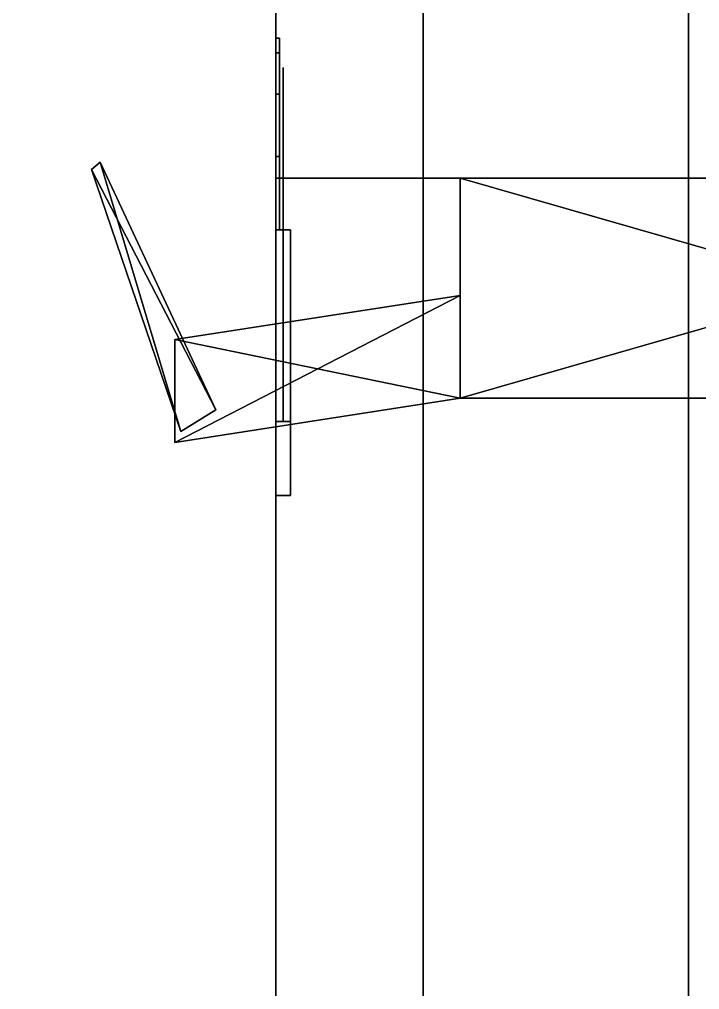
# Model space of a CAD drawing. Extents: x 0 to 5228, y -2725 to 0.
# Drawn here: x 1191.1 to 1237.2, y -256.1 to -190.3 of the extents above; entities that cross this region are included whole.
import ezdxf

# ---------------------------------------------------------------- set-up
doc = ezdxf.new("R2010")
doc.units = 0
for name, color, linetype in [('LAYER0', 7, 'CONTINUOUS'), ('LAYER1', 7, 'CONTINUOUS'), ('LAYER613', 251, 'CONTINUOUS'), ('LAYER614', 251, 'CONTINUOUS'), ('LAYER615', 251, 'CONTINUOUS'), ('LAYER616', 251, 'CONTINUOUS'), ('LAYER617', 251, 'CONTINUOUS'), ('LAYER618', 251, 'CONTINUOUS'), ('LAYER619', 251, 'CONTINUOUS'), ('LAYER621', 251, 'CONTINUOUS'), ('LAYER622', 251, 'CONTINUOUS'), ('LAYER623', 28, 'CONTINUOUS'), ('LAYER624', 253, 'CONTINUOUS'), ('LAYER625', 28, 'CONTINUOUS'), ('LAYER626', 253, 'CONTINUOUS'), ('LAYER627', 28, 'CONTINUOUS'), ('LAYER628', 253, 'CONTINUOUS'), ('LAYER629', 28, 'CONTINUOUS'), ('LAYER630', 253, 'CONTINUOUS'), ('LAYER631', 28, 'CONTINUOUS'), ('LAYER632', 253, 'CONTINUOUS'), ('LAYER636', 251, 'CONTINUOUS')]:
    doc.layers.add(name, color=color, linetype=linetype)

msp = doc.modelspace()

# ---------------------------------------------------------------- linework, layer by layer
at = {"layer": 'LAYER0', "invisible_edges": 1}
for points in [[(5227.5, 0), (0, -2725.14), (0, 0), (5227.5, 0)], [(5227.5, -2725.14, 5), (0, 0, 5), (0, -2725.14, 5), (5227.5, -2725.14, 5)], [(0, 0, 5), (5227.5, -2725.14, 5), (5227.5, 0, 5), (0, 0, 5)], [(0, -2725.14), (5227.5, 0), (5227.5, -2725.14), (0, -2725.14)]]:
    msp.add_3dface(points, dxfattribs=at)
at = {"layer": 'LAYER613', "invisible_edges": 1}
for points in [[(1413.9, -201.1201, 502.57), (1208.5, -735.1201, 502.57), (1413.9, -735.1201, 502.57), (1413.9, -201.1201, 502.57)], [(1208.5, -735.1201, 502.57), (1413.9, -201.1201, 502.57), (1208.5, -201.1201, 502.57), (1208.5, -735.1201, 502.57)], [(1208.5, -201.1201, 484.57), (1208.5, -735.1201, 502.57), (1208.5, -201.1201, 502.57), (1208.5, -201.1201, 484.57)], [(1208.5, -735.1201, 502.57), (1208.5, -201.1201, 484.57), (1208.5, -735.1201, 484.57), (1208.5, -735.1201, 502.57)], [(1413.9, -201.1201, 502.57), (1208.5, -201.1201, 484.57), (1208.5, -201.1201, 502.57), (1413.9, -201.1201, 502.57)], [(1208.5, -201.1201, 484.57), (1413.9, -201.1201, 502.57), (1413.9, -201.1201, 484.57), (1208.5, -201.1201, 484.57)], [(1208.5, -201.1201, 484.57), (1413.9, -735.1201, 484.57), (1208.5, -735.1201, 484.57), (1208.5, -201.1201, 484.57)], [(1413.9, -735.1201, 484.57), (1208.5, -201.1201, 484.57), (1413.9, -201.1201, 484.57), (1413.9, -735.1201, 484.57)]]:
    msp.add_3dface(points, dxfattribs=at)
at = {"layer": 'LAYER614', "invisible_edges": 1}
for points in [[(1413.9, -201.1201, 831.14), (1208.5, -735.1201, 831.14), (1413.9, -735.1201, 831.14), (1413.9, -201.1201, 831.14)], [(1208.5, -735.1201, 831.14), (1413.9, -201.1201, 831.14), (1208.5, -201.1201, 831.14), (1208.5, -735.1201, 831.14)], [(1208.5, -201.1201, 813.14), (1208.5, -735.1201, 831.14), (1208.5, -201.1201, 831.14), (1208.5, -201.1201, 813.14)], [(1208.5, -735.1201, 831.14), (1208.5, -201.1201, 813.14), (1208.5, -735.1201, 813.14), (1208.5, -735.1201, 831.14)], [(1413.9, -201.1201, 831.14), (1208.5, -201.1201, 813.14), (1208.5, -201.1201, 831.14), (1413.9, -201.1201, 831.14)], [(1208.5, -201.1201, 813.14), (1413.9, -201.1201, 831.14), (1413.9, -201.1201, 813.14), (1208.5, -201.1201, 813.14)], [(1208.5, -201.1201, 813.14), (1413.9, -735.1201, 813.14), (1208.5, -735.1201, 813.14), (1208.5, -201.1201, 813.14)], [(1413.9, -735.1201, 813.14), (1208.5, -201.1201, 813.14), (1413.9, -201.1201, 813.14), (1413.9, -735.1201, 813.14)]]:
    msp.add_3dface(points, dxfattribs=at)
at = {"layer": 'LAYER615', "invisible_edges": 1}
for points in [[(1413.9, -201.1201, 1159.71), (1208.5, -735.1201, 1159.71), (1413.9, -735.1201, 1159.71), (1413.9, -201.1201, 1159.71)], [(1208.5, -735.1201, 1159.71), (1413.9, -201.1201, 1159.71), (1208.5, -201.1201, 1159.71), (1208.5, -735.1201, 1159.71)], [(1208.5, -201.1201, 1141.71), (1208.5, -735.1201, 1159.71), (1208.5, -201.1201, 1159.71), (1208.5, -201.1201, 1141.71)], [(1208.5, -735.1201, 1159.71), (1208.5, -201.1201, 1141.71), (1208.5, -735.1201, 1141.71), (1208.5, -735.1201, 1159.71)], [(1413.9, -201.1201, 1159.71), (1208.5, -201.1201, 1141.71), (1208.5, -201.1201, 1159.71), (1413.9, -201.1201, 1159.71)], [(1208.5, -201.1201, 1141.71), (1413.9, -201.1201, 1159.71), (1413.9, -201.1201, 1141.71), (1208.5, -201.1201, 1141.71)], [(1208.5, -201.1201, 1141.71), (1413.9, -735.1201, 1141.71), (1208.5, -735.1201, 1141.71), (1208.5, -201.1201, 1141.71)], [(1413.9, -735.1201, 1141.71), (1208.5, -201.1201, 1141.71), (1413.9, -201.1201, 1141.71), (1413.9, -735.1201, 1141.71)]]:
    msp.add_3dface(points, dxfattribs=at)
at = {"layer": 'LAYER616', "invisible_edges": 1}
for points in [[(1413.9, -201.1201, 1488.28), (1208.5, -735.1201, 1488.28), (1413.9, -735.1201, 1488.28), (1413.9, -201.1201, 1488.28)], [(1208.5, -735.1201, 1488.28), (1413.9, -201.1201, 1488.28), (1208.5, -201.1201, 1488.28), (1208.5, -735.1201, 1488.28)], [(1208.5, -201.1201, 1470.28), (1208.5, -735.1201, 1488.28), (1208.5, -201.1201, 1488.28), (1208.5, -201.1201, 1470.28)], [(1208.5, -735.1201, 1488.28), (1208.5, -201.1201, 1470.28), (1208.5, -735.1201, 1470.28), (1208.5, -735.1201, 1488.28)], [(1413.9, -201.1201, 1488.28), (1208.5, -201.1201, 1470.28), (1208.5, -201.1201, 1488.28), (1413.9, -201.1201, 1488.28)], [(1208.5, -201.1201, 1470.28), (1413.9, -201.1201, 1488.28), (1413.9, -201.1201, 1470.28), (1208.5, -201.1201, 1470.28)], [(1208.5, -201.1201, 1470.28), (1413.9, -735.1201, 1470.28), (1208.5, -735.1201, 1470.28), (1208.5, -201.1201, 1470.28)], [(1413.9, -735.1201, 1470.28), (1208.5, -201.1201, 1470.28), (1413.9, -201.1201, 1470.28), (1413.9, -735.1201, 1470.28)]]:
    msp.add_3dface(points, dxfattribs=at)
at = {"layer": 'LAYER617', "invisible_edges": 1}
for points in [[(1413.9, -201.1201, 1816.85), (1208.5, -735.1201, 1816.85), (1413.9, -735.1201, 1816.85), (1413.9, -201.1201, 1816.85)], [(1208.5, -735.1201, 1816.85), (1413.9, -201.1201, 1816.85), (1208.5, -201.1201, 1816.85), (1208.5, -735.1201, 1816.85)], [(1208.5, -201.1201, 1798.85), (1208.5, -735.1201, 1816.85), (1208.5, -201.1201, 1816.85), (1208.5, -201.1201, 1798.85)], [(1208.5, -735.1201, 1816.85), (1208.5, -201.1201, 1798.85), (1208.5, -735.1201, 1798.85), (1208.5, -735.1201, 1816.85)], [(1413.9, -201.1201, 1816.85), (1208.5, -201.1201, 1798.85), (1208.5, -201.1201, 1816.85), (1413.9, -201.1201, 1816.85)], [(1208.5, -201.1201, 1798.85), (1413.9, -201.1201, 1816.85), (1413.9, -201.1201, 1798.85), (1208.5, -201.1201, 1798.85)], [(1208.5, -201.1201, 1798.85), (1413.9, -735.1201, 1798.85), (1208.5, -735.1201, 1798.85), (1208.5, -201.1201, 1798.85)], [(1413.9, -735.1201, 1798.85), (1208.5, -201.1201, 1798.85), (1413.9, -201.1201, 1798.85), (1413.9, -735.1201, 1798.85)]]:
    msp.add_3dface(points, dxfattribs=at)
at = {"layer": 'LAYER618', "invisible_edges": 1}
for points in [[(1413.9, -201.1201, 2145.42), (1208.5, -735.1201, 2145.42), (1413.9, -735.1201, 2145.42), (1413.9, -201.1201, 2145.42)], [(1208.5, -735.1201, 2145.42), (1413.9, -201.1201, 2145.42), (1208.5, -201.1201, 2145.42), (1208.5, -735.1201, 2145.42)], [(1208.5, -201.1201, 2127.42), (1208.5, -735.1201, 2145.42), (1208.5, -201.1201, 2145.42), (1208.5, -201.1201, 2127.42)], [(1208.5, -735.1201, 2145.42), (1208.5, -201.1201, 2127.42), (1208.5, -735.1201, 2127.42), (1208.5, -735.1201, 2145.42)], [(1413.9, -201.1201, 2145.42), (1208.5, -201.1201, 2127.42), (1208.5, -201.1201, 2145.42), (1413.9, -201.1201, 2145.42)], [(1208.5, -201.1201, 2127.42), (1413.9, -201.1201, 2145.42), (1413.9, -201.1201, 2127.42), (1208.5, -201.1201, 2127.42)], [(1208.5, -201.1201, 2127.42), (1413.9, -735.1201, 2127.42), (1208.5, -735.1201, 2127.42), (1208.5, -201.1201, 2127.42)], [(1413.9, -735.1201, 2127.42), (1208.5, -201.1201, 2127.42), (1413.9, -201.1201, 2127.42), (1413.9, -735.1201, 2127.42)]]:
    msp.add_3dface(points, dxfattribs=at)
at = {"layer": 'LAYER619', "invisible_edges": 1}
for points in [[(1438.5, -183.1201, 155), (1208.5, -201.1201, 155), (1208.5, -183.1201, 155), (1438.5, -183.1201, 155)], [(1208.5, -201.1201, 155), (1438.5, -183.1201, 155), (1438.5, -201.1201, 155), (1208.5, -201.1201, 155)], [(1208.5, -183.1201, 2475), (1208.5, -201.1201, 155), (1208.5, -201.1201, 2475), (1208.5, -183.1201, 2475)], [(1208.5, -201.1201, 155), (1208.5, -183.1201, 2475), (1208.5, -183.1201, 155), (1208.5, -201.1201, 155)], [(1438.5, -201.1201, 2475), (1208.5, -183.1201, 2475), (1208.5, -201.1201, 2475), (1438.5, -201.1201, 2475)], [(1208.5, -183.1201, 2475), (1438.5, -201.1201, 2475), (1438.5, -183.1201, 2475), (1208.5, -183.1201, 2475)], [(1438.5, -201.1201, 2475), (1208.5, -201.1201, 155), (1438.5, -201.1201, 155), (1438.5, -201.1201, 2475)], [(1208.5, -201.1201, 155), (1438.5, -201.1201, 2475), (1208.5, -201.1201, 2475), (1208.5, -201.1201, 155)]]:
    msp.add_3dface(points, dxfattribs=at)
at = {"layer": 'LAYER621', "invisible_edges": 1}
for points in [[(1438.5, -735.1201, 156), (1208.5, -201.1201, 156), (1438.5, -201.1201, 156), (1438.5, -735.1201, 156)], [(1208.5, -201.1201, 156), (1438.5, -735.1201, 156), (1208.5, -735.1201, 156), (1208.5, -201.1201, 156)], [(1438.5, -201.1201, 174), (1208.5, -201.1201, 156), (1208.5, -201.1201, 174), (1438.5, -201.1201, 174)], [(1208.5, -201.1201, 156), (1438.5, -201.1201, 174), (1438.5, -201.1201, 156), (1208.5, -201.1201, 156)], [(1208.5, -735.1201, 174), (1208.5, -201.1201, 156), (1208.5, -735.1201, 156), (1208.5, -735.1201, 174)], [(1208.5, -201.1201, 156), (1208.5, -735.1201, 174), (1208.5, -201.1201, 174), (1208.5, -201.1201, 156)], [(1208.5, -735.1201, 174), (1438.5, -201.1201, 174), (1208.5, -201.1201, 174), (1208.5, -735.1201, 174)], [(1438.5, -201.1201, 174), (1208.5, -735.1201, 174), (1438.5, -735.1201, 174), (1438.5, -201.1201, 174)]]:
    msp.add_3dface(points, dxfattribs=at)
at = {"layer": 'LAYER622', "invisible_edges": 1}
for points in [[(1438.5, -201.1201, 2474), (1208.5, -735.1201, 2474), (1438.5, -735.1201, 2474), (1438.5, -201.1201, 2474)], [(1208.5, -735.1201, 2474), (1438.5, -201.1201, 2474), (1208.5, -201.1201, 2474), (1208.5, -735.1201, 2474)], [(1438.5, -201.1201, 2474), (1208.5, -201.1201, 2456), (1208.5, -201.1201, 2474), (1438.5, -201.1201, 2474)], [(1208.5, -201.1201, 2456), (1438.5, -201.1201, 2474), (1438.5, -201.1201, 2456), (1208.5, -201.1201, 2456)], [(1208.5, -201.1201, 2456), (1208.5, -735.1201, 2474), (1208.5, -201.1201, 2474), (1208.5, -201.1201, 2456)], [(1208.5, -735.1201, 2474), (1208.5, -201.1201, 2456), (1208.5, -735.1201, 2456), (1208.5, -735.1201, 2474)], [(1208.5, -201.1201, 2456), (1438.5, -735.1201, 2456), (1208.5, -735.1201, 2456), (1208.5, -201.1201, 2456)], [(1438.5, -735.1201, 2456), (1208.5, -201.1201, 2456), (1438.5, -201.1201, 2456), (1438.5, -735.1201, 2456)]]:
    msp.add_3dface(points, dxfattribs=at)
at = {"layer": 'LAYER623'}
for points, invisible_edges in [([(1208.75, -192.6099, 253.0251), (1208.75, -191.6201, 258), (1208.75, -193.6201, 258), (1208.75, -193.6201, 252.5)], 10), ([(1208.75, -191.6201, 258), (1208.75, -192.6099, 262.9749), (1208.75, -193.6201, 263.5), (1208.75, -193.6201, 258)], 10), ([(1208.75, -195.4277, 248.8076), (1208.75, -192.6099, 253.0251), (1208.75, -193.6201, 252.5), (1208.75, -197.1201, 252.5)], 10), ([(1208.75, -192.6099, 262.9749), (1208.75, -195.4277, 267.1924), (1208.75, -197.1201, 263.5), (1208.75, -193.6201, 263.5)], 10), ([(1209, -193.6201, 263.5), (1209, -193.6201, 252.5), (1209, -200.6201, 252.5), (1209, -200.4106, 263.3167)], 4), ([(1208.75, -199.645, 245.9896), (1208.75, -195.4277, 248.8076), (1208.75, -197.1201, 252.5), (1208.75, -200.6201, 252.5)], 10), ([(1208.75, -195.4277, 267.1924), (1208.75, -199.645, 270.0104), (1208.75, -200.6201, 263.5), (1208.75, -197.1201, 263.5)], 10), ([(1208.75, -204.6201, 245), (1208.75, -199.645, 245.9896), (1208.75, -200.6201, 252.5), (1208.75, -204.6201, 249)], 2), ([(1208.75, -199.645, 270.0104), (1208.75, -204.6201, 271), (1208.75, -204.6201, 267), (1208.75, -200.6201, 263.5)], 8), ([(1209, -200.4106, 263.3167), (1209, -200.6201, 252.5), (1209, -204.6201, 249), (1209, -204.6201, 267)], 5), ([(1209, -204.6201, 267), (1209, -204.6201, 249), (1209, -217.6201, 249), (1209, -217.6201, 267)], 1), ([(1209.5, -222.6201, 237), (1209.5, -217.6201, 249), (1209.5, -204.6201, 249), (1209.5, -204.6201, 237)], 1), ([(1209.5, -222.6201, 279), (1209.5, -217.6201, 267), (1209.5, -204.6201, 267), (1209.5, -204.6201, 279)], 1), ([(1209.5, -222.6201, 279), (1209.5, -222.6201, 237), (1209.5, -217.6201, 249), (1209.5, -217.6201, 267)], 10)]:
    msp.add_3dface(points, dxfattribs=dict(at, invisible_edges=invisible_edges))
for points in [[(1208.5, -204.6201, 249), (1208.5, -204.6201, 237), (1208.5, -204.6201, 249)], [(1208.5, -204.6201, 267), (1208.5, -204.6201, 279), (1208.5, -204.6201, 267)], [(1209.5, -217.6201, 249), (1208.5, -217.6201, 249), (1208.5, -204.6201, 249), (1209.5, -204.6201, 249)], [(1209.5, -204.6201, 249), (1208.5, -204.6201, 249), (1208.5, -204.6201, 237), (1209.5, -204.6201, 237)], [(1209.5, -204.6201, 237), (1208.5, -204.6201, 237), (1208.5, -222.6201, 237), (1209.5, -222.6201, 237)], [(1209.5, -217.6201, 267), (1208.5, -217.6201, 267), (1208.5, -204.6201, 267), (1209.5, -204.6201, 267)], [(1209.5, -204.6201, 267), (1208.5, -204.6201, 267), (1208.5, -204.6201, 279), (1209.5, -204.6201, 279)], [(1209.5, -204.6201, 279), (1208.5, -204.6201, 279), (1208.5, -222.6201, 279), (1209.5, -222.6201, 279)], [(1208.5, -222.6201, 237), (1208.5, -204.6201, 237), (1208.5, -204.6201, 279), (1208.5, -222.6201, 279)], [(1209.5, -222.6201, 237), (1209.5, -204.6201, 237), (1209.5, -204.6201, 237), (1209.5, -222.6201, 237)], [(1209.5, -222.6201, 279), (1209.5, -204.6201, 279), (1209.5, -204.6201, 279), (1209.5, -222.6201, 279)], [(1208.5, -217.6201, 249), (1208.5, -217.6201, 267), (1208.5, -217.6201, 249)], [(1209.5, -217.6201, 249), (1208.5, -217.6201, 249), (1208.5, -217.6201, 267), (1209.5, -217.6201, 267)], [(1209.5, -222.6201, 279), (1208.5, -222.6201, 279), (1209.5, -222.6201, 279)], [(1208.5, -222.6201, 237), (1208.5, -222.6201, 279), (1209.5, -222.6201, 279), (1209.5, -222.6201, 237)]]:
    msp.add_3dface(points, dxfattribs=at)
at = {"layer": 'LAYER624'}
for points in [[(1204.424, -216.812, 252.3477), (1196, -200.5293, 252.3477), (1196.577, -200.0381, 252.3477), (1204.424, -216.812, 252.3477)], [(1196, -200.5293, 263.652), (1202.044, -218.3022, 263.652), (1196.577, -200.0381, 263.652), (1196, -200.5293, 263.652)], [(1202.044, -218.3022, 252.3477), (1196, -200.5293, 252.3477), (1204.424, -216.812, 252.3477), (1202.044, -218.3022, 252.3477)], [(1202.044, -218.3022, 252.3477), (1196, -200.5293, 263.652), (1196, -200.5293, 252.3477), (1202.044, -218.3022, 252.3477)], [(1202.044, -218.3022, 263.652), (1196, -200.5293, 263.652), (1202.044, -218.3022, 252.3477), (1202.044, -218.3022, 263.652)], [(1196.577, -200.0381, 263.652), (1202.044, -218.3022, 263.652), (1204.424, -216.812, 263.652), (1196.577, -200.0381, 263.652)], [(1273, -201.1201, 251.2174), (1221, -216.0415, 251.2174), (1221, -201.1201, 251.2174), (1273, -201.1201, 251.2174)], [(1273, -216.0415, 251.2174), (1221, -216.0415, 251.2174), (1273, -201.1201, 251.2174), (1273, -216.0415, 251.2174)], [(1221, -201.1201, 264.7826), (1273, -216.0415, 264.7826), (1273, -201.1201, 264.7826), (1221, -201.1201, 264.7826)], [(1221, -216.0415, 264.7826), (1273, -216.0415, 264.7826), (1221, -201.1201, 264.7826), (1221, -216.0415, 264.7826)], [(1221, -209.0781, 251.2174), (1201.634, -219.0259, 251.2174), (1201.634, -212.0625, 251.2174), (1221, -209.0781, 251.2174)], [(1221, -216.0415, 251.2174), (1201.634, -219.0259, 251.2174), (1221, -209.0781, 251.2174), (1221, -216.0415, 251.2174)], [(1201.634, -212.0625, 264.7826), (1221, -216.0415, 264.7826), (1221, -209.0781, 264.7826), (1201.634, -212.0625, 264.7826)], [(1201.634, -219.0259, 264.7826), (1221, -216.0415, 264.7826), (1201.634, -212.0625, 264.7826), (1201.634, -219.0259, 264.7826)], [(1221, -216.0415, 251.2174), (1201.634, -219.0259, 264.7826), (1201.634, -219.0259, 251.2174), (1221, -216.0415, 251.2174)], [(1221, -216.0415, 264.7826), (1201.634, -219.0259, 264.7826), (1221, -216.0415, 251.2174), (1221, -216.0415, 264.7826)], [(1273, -216.0415, 251.2174), (1221, -216.0415, 264.7826), (1221, -216.0415, 251.2174), (1273, -216.0415, 251.2174)], [(1273, -216.0415, 264.7826), (1221, -216.0415, 264.7826), (1273, -216.0415, 251.2174), (1273, -216.0415, 264.7826)]]:
    msp.add_3dface(points, dxfattribs=at)
at = {"layer": 'LAYER625'}
for points, invisible_edges in [([(1208.75, -192.6099, 781.5226), (1208.75, -191.6201, 786.4975), (1208.75, -193.6201, 786.4975), (1208.75, -193.6201, 780.9975)], 10), ([(1208.75, -191.6201, 786.4975), (1208.75, -192.6099, 791.4724), (1208.75, -193.6201, 791.9975), (1208.75, -193.6201, 786.4975)], 10), ([(1208.75, -195.4277, 777.3051), (1208.75, -192.6099, 781.5226), (1208.75, -193.6201, 780.9975), (1208.75, -197.1201, 780.9975)], 10), ([(1208.75, -192.6099, 791.4724), (1208.75, -195.4277, 795.6899), (1208.75, -197.1201, 791.9975), (1208.75, -193.6201, 791.9975)], 10), ([(1209, -193.6201, 791.9975), (1209, -193.6201, 780.9975), (1209, -200.6201, 780.9975), (1209, -200.4106, 791.8141)], 4), ([(1208.75, -199.645, 774.4871), (1208.75, -195.4277, 777.3051), (1208.75, -197.1201, 780.9975), (1208.75, -200.6201, 780.9975)], 10), ([(1208.75, -195.4277, 795.6899), (1208.75, -199.645, 798.5079), (1208.75, -200.6201, 791.9975), (1208.75, -197.1201, 791.9975)], 10), ([(1208.75, -204.6201, 773.4975), (1208.75, -199.645, 774.4871), (1208.75, -200.6201, 780.9975), (1208.75, -204.6201, 777.4975)], 2), ([(1208.75, -199.645, 798.5079), (1208.75, -204.6201, 799.4975), (1208.75, -204.6201, 795.4975), (1208.75, -200.6201, 791.9975)], 8), ([(1209, -200.4106, 791.8141), (1209, -200.6201, 780.9975), (1209, -204.6201, 777.4975), (1209, -204.6201, 795.4975)], 5), ([(1209, -204.6201, 795.4975), (1209, -204.6201, 777.4975), (1209, -217.6201, 777.4975), (1209, -217.6201, 795.4975)], 1), ([(1209.5, -222.6201, 765.4975), (1209.5, -217.6201, 777.4975), (1209.5, -204.6201, 777.4975), (1209.5, -204.6201, 765.4975)], 1), ([(1209.5, -222.6201, 807.4975), (1209.5, -217.6201, 795.4975), (1209.5, -204.6201, 795.4975), (1209.5, -204.6201, 807.4975)], 1), ([(1209.5, -222.6201, 807.4975), (1209.5, -222.6201, 765.4975), (1209.5, -217.6201, 777.4975), (1209.5, -217.6201, 795.4975)], 10)]:
    msp.add_3dface(points, dxfattribs=dict(at, invisible_edges=invisible_edges))
for points in [[(1208.5, -204.6201, 777.4975), (1208.5, -204.6201, 765.4975), (1208.5, -204.6201, 777.4975)], [(1208.5, -204.6201, 795.4975), (1208.5, -204.6201, 807.4975), (1208.5, -204.6201, 795.4975)], [(1209.5, -217.6201, 777.4975), (1208.5, -217.6201, 777.4975), (1208.5, -204.6201, 777.4975), (1209.5, -204.6201, 777.4975)], [(1209.5, -204.6201, 777.4975), (1208.5, -204.6201, 777.4975), (1208.5, -204.6201, 765.4975), (1209.5, -204.6201, 765.4975)], [(1209.5, -204.6201, 765.4975), (1208.5, -204.6201, 765.4975), (1208.5, -222.6201, 765.4975), (1209.5, -222.6201, 765.4975)], [(1209.5, -217.6201, 795.4975), (1208.5, -217.6201, 795.4975), (1208.5, -204.6201, 795.4975), (1209.5, -204.6201, 795.4975)], [(1209.5, -204.6201, 795.4975), (1208.5, -204.6201, 795.4975), (1208.5, -204.6201, 807.4975), (1209.5, -204.6201, 807.4975)], [(1209.5, -204.6201, 807.4975), (1208.5, -204.6201, 807.4975), (1208.5, -222.6201, 807.4975), (1209.5, -222.6201, 807.4975)], [(1208.5, -222.6201, 765.4975), (1208.5, -204.6201, 765.4975), (1208.5, -204.6201, 807.4975), (1208.5, -222.6201, 807.4975)], [(1209.5, -222.6201, 765.4975), (1209.5, -204.6201, 765.4975), (1209.5, -204.6201, 765.4975), (1209.5, -222.6201, 765.4975)], [(1209.5, -222.6201, 807.4975), (1209.5, -204.6201, 807.4975), (1209.5, -204.6201, 807.4975), (1209.5, -222.6201, 807.4975)], [(1208.5, -217.6201, 777.4975), (1208.5, -217.6201, 795.4975), (1208.5, -217.6201, 777.4975)], [(1209.5, -217.6201, 777.4975), (1208.5, -217.6201, 777.4975), (1208.5, -217.6201, 795.4975), (1209.5, -217.6201, 795.4975)], [(1209.5, -222.6201, 807.4975), (1208.5, -222.6201, 807.4975), (1209.5, -222.6201, 807.4975)], [(1208.5, -222.6201, 765.4975), (1208.5, -222.6201, 807.4975), (1209.5, -222.6201, 807.4975), (1209.5, -222.6201, 765.4975)]]:
    msp.add_3dface(points, dxfattribs=at)
at = {"layer": 'LAYER626'}
for points in [[(1204.424, -216.812, 780.8452), (1196, -200.5293, 780.8452), (1196.577, -200.0381, 780.8452), (1204.424, -216.812, 780.8452)], [(1196, -200.5293, 792.1495), (1202.044, -218.3022, 792.1495), (1196.577, -200.0381, 792.1495), (1196, -200.5293, 792.1495)], [(1202.044, -218.3022, 780.8452), (1196, -200.5293, 780.8452), (1204.424, -216.812, 780.8452), (1202.044, -218.3022, 780.8452)], [(1202.044, -218.3022, 780.8452), (1196, -200.5293, 792.1495), (1196, -200.5293, 780.8452), (1202.044, -218.3022, 780.8452)], [(1202.044, -218.3022, 792.1495), (1196, -200.5293, 792.1495), (1202.044, -218.3022, 780.8452), (1202.044, -218.3022, 792.1495)], [(1196.577, -200.0381, 792.1495), (1202.044, -218.3022, 792.1495), (1204.424, -216.812, 792.1495), (1196.577, -200.0381, 792.1495)], [(1273, -201.1201, 779.7149), (1221, -216.0415, 779.7149), (1221, -201.1201, 779.7149), (1273, -201.1201, 779.7149)], [(1273, -216.0415, 779.7149), (1221, -216.0415, 779.7149), (1273, -201.1201, 779.7149), (1273, -216.0415, 779.7149)], [(1221, -201.1201, 793.2801), (1273, -216.0415, 793.2801), (1273, -201.1201, 793.2801), (1221, -201.1201, 793.2801)], [(1221, -216.0415, 793.2801), (1273, -216.0415, 793.2801), (1221, -201.1201, 793.2801), (1221, -216.0415, 793.2801)], [(1221, -209.0781, 779.7149), (1201.634, -219.0259, 779.7149), (1201.634, -212.0625, 779.7149), (1221, -209.0781, 779.7149)], [(1221, -216.0415, 779.7149), (1201.634, -219.0259, 779.7149), (1221, -209.0781, 779.7149), (1221, -216.0415, 779.7149)], [(1201.634, -212.0625, 793.2801), (1221, -216.0415, 793.2801), (1221, -209.0781, 793.2801), (1201.634, -212.0625, 793.2801)], [(1201.634, -219.0259, 793.2801), (1221, -216.0415, 793.2801), (1201.634, -212.0625, 793.2801), (1201.634, -219.0259, 793.2801)], [(1221, -216.0415, 779.7149), (1201.634, -219.0259, 793.2801), (1201.634, -219.0259, 779.7149), (1221, -216.0415, 779.7149)], [(1221, -216.0415, 793.2801), (1201.634, -219.0259, 793.2801), (1221, -216.0415, 779.7149), (1221, -216.0415, 793.2801)], [(1273, -216.0415, 779.7149), (1221, -216.0415, 793.2801), (1221, -216.0415, 779.7149), (1273, -216.0415, 779.7149)], [(1273, -216.0415, 793.2801), (1221, -216.0415, 793.2801), (1273, -216.0415, 779.7149), (1273, -216.0415, 793.2801)]]:
    msp.add_3dface(points, dxfattribs=at)
at = {"layer": 'LAYER627'}
for points, invisible_edges in [([(1208.75, -192.6099, 1310.02), (1208.75, -191.6201, 1314.995), (1208.75, -193.6201, 1314.995), (1208.75, -193.6201, 1309.495)], 10), ([(1208.75, -191.6201, 1314.995), (1208.75, -192.6099, 1319.97), (1208.75, -193.6201, 1320.495), (1208.75, -193.6201, 1314.995)], 10), ([(1208.75, -195.4277, 1305.803), (1208.75, -192.6099, 1310.02), (1208.75, -193.6201, 1309.495), (1208.75, -197.1201, 1309.495)], 10), ([(1208.75, -192.6099, 1319.97), (1208.75, -195.4277, 1324.187), (1208.75, -197.1201, 1320.495), (1208.75, -193.6201, 1320.495)], 10), ([(1209, -193.6201, 1320.495), (1209, -193.6201, 1309.495), (1209, -200.6201, 1309.495), (1209, -200.4106, 1320.312)], 4), ([(1208.75, -199.645, 1302.985), (1208.75, -195.4277, 1305.803), (1208.75, -197.1201, 1309.495), (1208.75, -200.6201, 1309.495)], 10), ([(1208.75, -195.4277, 1324.187), (1208.75, -199.645, 1327.005), (1208.75, -200.6201, 1320.495), (1208.75, -197.1201, 1320.495)], 10), ([(1208.75, -204.6201, 1301.995), (1208.75, -199.645, 1302.985), (1208.75, -200.6201, 1309.495), (1208.75, -204.6201, 1305.995)], 2), ([(1208.75, -199.645, 1327.005), (1208.75, -204.6201, 1327.995), (1208.75, -204.6201, 1323.995), (1208.75, -200.6201, 1320.495)], 8), ([(1209, -200.4106, 1320.312), (1209, -200.6201, 1309.495), (1209, -204.6201, 1305.995), (1209, -204.6201, 1323.995)], 5), ([(1209, -204.6201, 1323.995), (1209, -204.6201, 1305.995), (1209, -217.6201, 1305.995), (1209, -217.6201, 1323.995)], 1), ([(1209.5, -222.6201, 1293.995), (1209.5, -217.6201, 1305.995), (1209.5, -204.6201, 1305.995), (1209.5, -204.6201, 1293.995)], 1), ([(1209.5, -222.6201, 1335.995), (1209.5, -217.6201, 1323.995), (1209.5, -204.6201, 1323.995), (1209.5, -204.6201, 1335.995)], 1), ([(1209.5, -222.6201, 1335.995), (1209.5, -222.6201, 1293.995), (1209.5, -217.6201, 1305.995), (1209.5, -217.6201, 1323.995)], 10)]:
    msp.add_3dface(points, dxfattribs=dict(at, invisible_edges=invisible_edges))
for points in [[(1208.5, -204.6201, 1305.995), (1208.5, -204.6201, 1293.995), (1208.5, -204.6201, 1305.995)], [(1208.5, -204.6201, 1323.995), (1208.5, -204.6201, 1335.995), (1208.5, -204.6201, 1323.995)], [(1209.5, -217.6201, 1305.995), (1208.5, -217.6201, 1305.995), (1208.5, -204.6201, 1305.995), (1209.5, -204.6201, 1305.995)], [(1209.5, -204.6201, 1305.995), (1208.5, -204.6201, 1305.995), (1208.5, -204.6201, 1293.995), (1209.5, -204.6201, 1293.995)], [(1209.5, -204.6201, 1293.995), (1208.5, -204.6201, 1293.995), (1208.5, -222.6201, 1293.995), (1209.5, -222.6201, 1293.995)], [(1209.5, -217.6201, 1323.995), (1208.5, -217.6201, 1323.995), (1208.5, -204.6201, 1323.995), (1209.5, -204.6201, 1323.995)], [(1209.5, -204.6201, 1323.995), (1208.5, -204.6201, 1323.995), (1208.5, -204.6201, 1335.995), (1209.5, -204.6201, 1335.995)], [(1209.5, -204.6201, 1335.995), (1208.5, -204.6201, 1335.995), (1208.5, -222.6201, 1335.995), (1209.5, -222.6201, 1335.995)], [(1208.5, -222.6201, 1293.995), (1208.5, -204.6201, 1293.995), (1208.5, -204.6201, 1335.995), (1208.5, -222.6201, 1335.995)], [(1209.5, -222.6201, 1293.995), (1209.5, -204.6201, 1293.995), (1209.5, -204.6201, 1293.995), (1209.5, -222.6201, 1293.995)], [(1209.5, -222.6201, 1335.995), (1209.5, -204.6201, 1335.995), (1209.5, -204.6201, 1335.995), (1209.5, -222.6201, 1335.995)], [(1208.5, -217.6201, 1305.995), (1208.5, -217.6201, 1323.995), (1208.5, -217.6201, 1305.995)], [(1209.5, -217.6201, 1305.995), (1208.5, -217.6201, 1305.995), (1208.5, -217.6201, 1323.995), (1209.5, -217.6201, 1323.995)], [(1209.5, -222.6201, 1335.995), (1208.5, -222.6201, 1335.995), (1209.5, -222.6201, 1335.995)], [(1208.5, -222.6201, 1293.995), (1208.5, -222.6201, 1335.995), (1209.5, -222.6201, 1335.995), (1209.5, -222.6201, 1293.995)]]:
    msp.add_3dface(points, dxfattribs=at)
at = {"layer": 'LAYER628'}
for points in [[(1204.424, -216.812, 1309.343), (1196, -200.5293, 1309.343), (1196.577, -200.0381, 1309.343), (1204.424, -216.812, 1309.343)], [(1196, -200.5293, 1320.647), (1202.044, -218.3022, 1320.647), (1196.577, -200.0381, 1320.647), (1196, -200.5293, 1320.647)], [(1202.044, -218.3022, 1309.343), (1196, -200.5293, 1309.343), (1204.424, -216.812, 1309.343), (1202.044, -218.3022, 1309.343)], [(1202.044, -218.3022, 1309.343), (1196, -200.5293, 1320.647), (1196, -200.5293, 1309.343), (1202.044, -218.3022, 1309.343)], [(1202.044, -218.3022, 1320.647), (1196, -200.5293, 1320.647), (1202.044, -218.3022, 1309.343), (1202.044, -218.3022, 1320.647)], [(1196.577, -200.0381, 1320.647), (1202.044, -218.3022, 1320.647), (1204.424, -216.812, 1320.647), (1196.577, -200.0381, 1320.647)], [(1273, -201.1201, 1308.212), (1221, -216.0415, 1308.212), (1221, -201.1201, 1308.212), (1273, -201.1201, 1308.212)], [(1273, -216.0415, 1308.212), (1221, -216.0415, 1308.212), (1273, -201.1201, 1308.212), (1273, -216.0415, 1308.212)], [(1221, -201.1201, 1321.778), (1273, -216.0415, 1321.778), (1273, -201.1201, 1321.778), (1221, -201.1201, 1321.778)], [(1221, -216.0415, 1321.778), (1273, -216.0415, 1321.778), (1221, -201.1201, 1321.778), (1221, -216.0415, 1321.778)], [(1221, -209.0781, 1308.212), (1201.634, -219.0259, 1308.212), (1201.634, -212.0625, 1308.212), (1221, -209.0781, 1308.212)], [(1221, -216.0415, 1308.212), (1201.634, -219.0259, 1308.212), (1221, -209.0781, 1308.212), (1221, -216.0415, 1308.212)], [(1201.634, -212.0625, 1321.778), (1221, -216.0415, 1321.778), (1221, -209.0781, 1321.778), (1201.634, -212.0625, 1321.778)], [(1201.634, -219.0259, 1321.778), (1221, -216.0415, 1321.778), (1201.634, -212.0625, 1321.778), (1201.634, -219.0259, 1321.778)], [(1221, -216.0415, 1308.212), (1201.634, -219.0259, 1321.778), (1201.634, -219.0259, 1308.212), (1221, -216.0415, 1308.212)], [(1221, -216.0415, 1321.778), (1201.634, -219.0259, 1321.778), (1221, -216.0415, 1308.212), (1221, -216.0415, 1321.778)], [(1273, -216.0415, 1308.212), (1221, -216.0415, 1321.778), (1221, -216.0415, 1308.212), (1273, -216.0415, 1308.212)], [(1273, -216.0415, 1321.778), (1221, -216.0415, 1321.778), (1273, -216.0415, 1308.212), (1273, -216.0415, 1321.778)]]:
    msp.add_3dface(points, dxfattribs=at)
at = {"layer": 'LAYER629'}
for points, invisible_edges in [([(1208.75, -192.6099, 1838.517), (1208.75, -191.6201, 1843.492), (1208.75, -193.6201, 1843.492), (1208.75, -193.6201, 1837.992)], 10), ([(1208.75, -191.6201, 1843.492), (1208.75, -192.6099, 1848.467), (1208.75, -193.6201, 1848.992), (1208.75, -193.6201, 1843.492)], 10), ([(1208.75, -195.4277, 1834.3), (1208.75, -192.6099, 1838.517), (1208.75, -193.6201, 1837.992), (1208.75, -197.1201, 1837.992)], 10), ([(1208.75, -192.6099, 1848.467), (1208.75, -195.4277, 1852.684), (1208.75, -197.1201, 1848.992), (1208.75, -193.6201, 1848.992)], 10), ([(1209, -193.6201, 1848.992), (1209, -193.6201, 1837.992), (1209, -200.6201, 1837.992), (1209, -200.4106, 1848.809)], 4), ([(1208.75, -199.645, 1831.482), (1208.75, -195.4277, 1834.3), (1208.75, -197.1201, 1837.992), (1208.75, -200.6201, 1837.992)], 10), ([(1208.75, -195.4277, 1852.684), (1208.75, -199.645, 1855.502), (1208.75, -200.6201, 1848.992), (1208.75, -197.1201, 1848.992)], 10), ([(1208.75, -204.6201, 1830.492), (1208.75, -199.645, 1831.482), (1208.75, -200.6201, 1837.992), (1208.75, -204.6201, 1834.492)], 2), ([(1208.75, -199.645, 1855.502), (1208.75, -204.6201, 1856.492), (1208.75, -204.6201, 1852.492), (1208.75, -200.6201, 1848.992)], 8), ([(1209, -200.4106, 1848.809), (1209, -200.6201, 1837.992), (1209, -204.6201, 1834.492), (1209, -204.6201, 1852.492)], 5), ([(1209, -204.6201, 1852.492), (1209, -204.6201, 1834.492), (1209, -217.6201, 1834.492), (1209, -217.6201, 1852.492)], 1), ([(1209.5, -222.6201, 1822.492), (1209.5, -217.6201, 1834.492), (1209.5, -204.6201, 1834.492), (1209.5, -204.6201, 1822.492)], 1), ([(1209.5, -222.6201, 1864.492), (1209.5, -217.6201, 1852.492), (1209.5, -204.6201, 1852.492), (1209.5, -204.6201, 1864.492)], 1), ([(1209.5, -222.6201, 1864.492), (1209.5, -222.6201, 1822.492), (1209.5, -217.6201, 1834.492), (1209.5, -217.6201, 1852.492)], 10)]:
    msp.add_3dface(points, dxfattribs=dict(at, invisible_edges=invisible_edges))
for points in [[(1208.5, -204.6201, 1834.492), (1208.5, -204.6201, 1822.492), (1208.5, -204.6201, 1834.492)], [(1208.5, -204.6201, 1852.492), (1208.5, -204.6201, 1864.492), (1208.5, -204.6201, 1852.492)], [(1209.5, -217.6201, 1834.492), (1208.5, -217.6201, 1834.492), (1208.5, -204.6201, 1834.492), (1209.5, -204.6201, 1834.492)], [(1209.5, -204.6201, 1834.492), (1208.5, -204.6201, 1834.492), (1208.5, -204.6201, 1822.492), (1209.5, -204.6201, 1822.492)], [(1209.5, -204.6201, 1822.492), (1208.5, -204.6201, 1822.492), (1208.5, -222.6201, 1822.492), (1209.5, -222.6201, 1822.492)], [(1209.5, -217.6201, 1852.492), (1208.5, -217.6201, 1852.492), (1208.5, -204.6201, 1852.492), (1209.5, -204.6201, 1852.492)], [(1209.5, -204.6201, 1852.492), (1208.5, -204.6201, 1852.492), (1208.5, -204.6201, 1864.492), (1209.5, -204.6201, 1864.492)], [(1209.5, -204.6201, 1864.492), (1208.5, -204.6201, 1864.492), (1208.5, -222.6201, 1864.492), (1209.5, -222.6201, 1864.492)], [(1208.5, -222.6201, 1822.492), (1208.5, -204.6201, 1822.492), (1208.5, -204.6201, 1864.492), (1208.5, -222.6201, 1864.492)], [(1209.5, -222.6201, 1822.492), (1209.5, -204.6201, 1822.492), (1209.5, -204.6201, 1822.492), (1209.5, -222.6201, 1822.492)], [(1209.5, -222.6201, 1864.492), (1209.5, -204.6201, 1864.492), (1209.5, -204.6201, 1864.492), (1209.5, -222.6201, 1864.492)], [(1208.5, -217.6201, 1834.492), (1208.5, -217.6201, 1852.492), (1208.5, -217.6201, 1834.492)], [(1209.5, -217.6201, 1834.492), (1208.5, -217.6201, 1834.492), (1208.5, -217.6201, 1852.492), (1209.5, -217.6201, 1852.492)], [(1209.5, -222.6201, 1864.492), (1208.5, -222.6201, 1864.492), (1209.5, -222.6201, 1864.492)], [(1208.5, -222.6201, 1822.492), (1208.5, -222.6201, 1864.492), (1209.5, -222.6201, 1864.492), (1209.5, -222.6201, 1822.492)]]:
    msp.add_3dface(points, dxfattribs=at)
at = {"layer": 'LAYER630'}
for points in [[(1204.424, -216.812, 1837.84), (1196, -200.5293, 1837.84), (1196.577, -200.0381, 1837.84), (1204.424, -216.812, 1837.84)], [(1196, -200.5293, 1849.144), (1202.044, -218.3022, 1849.144), (1196.577, -200.0381, 1849.144), (1196, -200.5293, 1849.144)], [(1202.044, -218.3022, 1837.84), (1196, -200.5293, 1837.84), (1204.424, -216.812, 1837.84), (1202.044, -218.3022, 1837.84)], [(1202.044, -218.3022, 1837.84), (1196, -200.5293, 1849.144), (1196, -200.5293, 1837.84), (1202.044, -218.3022, 1837.84)], [(1202.044, -218.3022, 1849.144), (1196, -200.5293, 1849.144), (1202.044, -218.3022, 1837.84), (1202.044, -218.3022, 1849.144)], [(1196.577, -200.0381, 1849.144), (1202.044, -218.3022, 1849.144), (1204.424, -216.812, 1849.144), (1196.577, -200.0381, 1849.144)], [(1273, -201.1201, 1836.709), (1221, -216.0415, 1836.709), (1221, -201.1201, 1836.709), (1273, -201.1201, 1836.709)], [(1273, -216.0415, 1836.709), (1221, -216.0415, 1836.709), (1273, -201.1201, 1836.709), (1273, -216.0415, 1836.709)], [(1221, -201.1201, 1850.275), (1273, -216.0415, 1850.275), (1273, -201.1201, 1850.275), (1221, -201.1201, 1850.275)], [(1221, -216.0415, 1850.275), (1273, -216.0415, 1850.275), (1221, -201.1201, 1850.275), (1221, -216.0415, 1850.275)], [(1221, -209.0781, 1836.709), (1201.634, -219.0259, 1836.709), (1201.634, -212.0625, 1836.709), (1221, -209.0781, 1836.709)], [(1221, -216.0415, 1836.709), (1201.634, -219.0259, 1836.709), (1221, -209.0781, 1836.709), (1221, -216.0415, 1836.709)], [(1201.634, -212.0625, 1850.275), (1221, -216.0415, 1850.275), (1221, -209.0781, 1850.275), (1201.634, -212.0625, 1850.275)], [(1201.634, -219.0259, 1850.275), (1221, -216.0415, 1850.275), (1201.634, -212.0625, 1850.275), (1201.634, -219.0259, 1850.275)], [(1221, -216.0415, 1836.709), (1201.634, -219.0259, 1850.275), (1201.634, -219.0259, 1836.709), (1221, -216.0415, 1836.709)], [(1221, -216.0415, 1850.275), (1201.634, -219.0259, 1850.275), (1221, -216.0415, 1836.709), (1221, -216.0415, 1850.275)], [(1273, -216.0415, 1836.709), (1221, -216.0415, 1850.275), (1221, -216.0415, 1836.709), (1273, -216.0415, 1836.709)], [(1273, -216.0415, 1850.275), (1221, -216.0415, 1850.275), (1273, -216.0415, 1836.709), (1273, -216.0415, 1850.275)]]:
    msp.add_3dface(points, dxfattribs=at)
at = {"layer": 'LAYER631'}
for points, invisible_edges in [([(1208.75, -192.6099, 2367.015), (1208.75, -191.6201, 2371.99), (1208.75, -193.6201, 2371.99), (1208.75, -193.6201, 2366.49)], 10), ([(1208.75, -191.6201, 2371.99), (1208.75, -192.6099, 2376.965), (1208.75, -193.6201, 2377.49), (1208.75, -193.6201, 2371.99)], 10), ([(1208.75, -195.4277, 2362.798), (1208.75, -192.6099, 2367.015), (1208.75, -193.6201, 2366.49), (1208.75, -197.1201, 2366.49)], 10), ([(1208.75, -192.6099, 2376.965), (1208.75, -195.4277, 2381.182), (1208.75, -197.1201, 2377.49), (1208.75, -193.6201, 2377.49)], 10), ([(1209, -193.6201, 2377.49), (1209, -193.6201, 2366.49), (1209, -200.6201, 2366.49), (1209, -200.4106, 2377.307)], 4), ([(1208.75, -199.645, 2359.979), (1208.75, -195.4277, 2362.798), (1208.75, -197.1201, 2366.49), (1208.75, -200.6201, 2366.49)], 10), ([(1208.75, -195.4277, 2381.182), (1208.75, -199.645, 2384), (1208.75, -200.6201, 2377.49), (1208.75, -197.1201, 2377.49)], 10), ([(1208.75, -204.6201, 2358.99), (1208.75, -199.645, 2359.979), (1208.75, -200.6201, 2366.49), (1208.75, -204.6201, 2362.99)], 2), ([(1208.75, -199.645, 2384), (1208.75, -204.6201, 2384.99), (1208.75, -204.6201, 2380.99), (1208.75, -200.6201, 2377.49)], 8), ([(1209, -200.4106, 2377.307), (1209, -200.6201, 2366.49), (1209, -204.6201, 2362.99), (1209, -204.6201, 2380.99)], 5), ([(1209, -204.6201, 2380.99), (1209, -204.6201, 2362.99), (1209, -217.6201, 2362.99), (1209, -217.6201, 2380.99)], 1), ([(1209.5, -222.6201, 2350.99), (1209.5, -217.6201, 2362.99), (1209.5, -204.6201, 2362.99), (1209.5, -204.6201, 2350.99)], 1), ([(1209.5, -222.6201, 2392.99), (1209.5, -217.6201, 2380.99), (1209.5, -204.6201, 2380.99), (1209.5, -204.6201, 2392.99)], 1), ([(1209.5, -222.6201, 2392.99), (1209.5, -222.6201, 2350.99), (1209.5, -217.6201, 2362.99), (1209.5, -217.6201, 2380.99)], 10)]:
    msp.add_3dface(points, dxfattribs=dict(at, invisible_edges=invisible_edges))
for points in [[(1208.5, -204.6201, 2362.99), (1208.5, -204.6201, 2350.99), (1208.5, -204.6201, 2362.99)], [(1208.5, -204.6201, 2380.99), (1208.5, -204.6201, 2392.99), (1208.5, -204.6201, 2380.99)], [(1209.5, -217.6201, 2362.99), (1208.5, -217.6201, 2362.99), (1208.5, -204.6201, 2362.99), (1209.5, -204.6201, 2362.99)], [(1209.5, -204.6201, 2362.99), (1208.5, -204.6201, 2362.99), (1208.5, -204.6201, 2350.99), (1209.5, -204.6201, 2350.99)], [(1209.5, -204.6201, 2350.99), (1208.5, -204.6201, 2350.99), (1208.5, -222.6201, 2350.99), (1209.5, -222.6201, 2350.99)], [(1209.5, -217.6201, 2380.99), (1208.5, -217.6201, 2380.99), (1208.5, -204.6201, 2380.99), (1209.5, -204.6201, 2380.99)], [(1209.5, -204.6201, 2380.99), (1208.5, -204.6201, 2380.99), (1208.5, -204.6201, 2392.99), (1209.5, -204.6201, 2392.99)], [(1209.5, -204.6201, 2392.99), (1208.5, -204.6201, 2392.99), (1208.5, -222.6201, 2392.99), (1209.5, -222.6201, 2392.99)], [(1208.5, -222.6201, 2350.99), (1208.5, -204.6201, 2350.99), (1208.5, -204.6201, 2392.99), (1208.5, -222.6201, 2392.99)], [(1209.5, -222.6201, 2350.99), (1209.5, -204.6201, 2350.99), (1209.5, -204.6201, 2350.99), (1209.5, -222.6201, 2350.99)], [(1209.5, -222.6201, 2392.99), (1209.5, -204.6201, 2392.99), (1209.5, -204.6201, 2392.99), (1209.5, -222.6201, 2392.99)], [(1208.5, -217.6201, 2362.99), (1208.5, -217.6201, 2380.99), (1208.5, -217.6201, 2362.99)], [(1209.5, -217.6201, 2362.99), (1208.5, -217.6201, 2362.99), (1208.5, -217.6201, 2380.99), (1209.5, -217.6201, 2380.99)], [(1209.5, -222.6201, 2392.99), (1208.5, -222.6201, 2392.99), (1209.5, -222.6201, 2392.99)], [(1208.5, -222.6201, 2350.99), (1208.5, -222.6201, 2392.99), (1209.5, -222.6201, 2392.99), (1209.5, -222.6201, 2350.99)]]:
    msp.add_3dface(points, dxfattribs=at)
at = {"layer": 'LAYER632'}
for points in [[(1204.424, -216.812, 2366.338), (1196, -200.5293, 2366.338), (1196.577, -200.0381, 2366.338), (1204.424, -216.812, 2366.338)], [(1196, -200.5293, 2377.642), (1202.044, -218.3022, 2377.642), (1196.577, -200.0381, 2377.642), (1196, -200.5293, 2377.642)], [(1202.044, -218.3022, 2366.338), (1196, -200.5293, 2366.338), (1204.424, -216.812, 2366.338), (1202.044, -218.3022, 2366.338)], [(1202.044, -218.3022, 2366.338), (1196, -200.5293, 2377.642), (1196, -200.5293, 2366.338), (1202.044, -218.3022, 2366.338)], [(1202.044, -218.3022, 2377.642), (1196, -200.5293, 2377.642), (1202.044, -218.3022, 2366.338), (1202.044, -218.3022, 2377.642)], [(1196.577, -200.0381, 2377.642), (1202.044, -218.3022, 2377.642), (1204.424, -216.812, 2377.642), (1196.577, -200.0381, 2377.642)], [(1273, -201.1201, 2365.207), (1221, -216.0415, 2365.207), (1221, -201.1201, 2365.207), (1273, -201.1201, 2365.207)], [(1273, -216.0415, 2365.207), (1221, -216.0415, 2365.207), (1273, -201.1201, 2365.207), (1273, -216.0415, 2365.207)], [(1221, -201.1201, 2378.773), (1273, -216.0415, 2378.773), (1273, -201.1201, 2378.773), (1221, -201.1201, 2378.773)], [(1221, -216.0415, 2378.773), (1273, -216.0415, 2378.773), (1221, -201.1201, 2378.773), (1221, -216.0415, 2378.773)], [(1221, -209.0781, 2365.207), (1201.634, -219.0259, 2365.207), (1201.634, -212.0625, 2365.207), (1221, -209.0781, 2365.207)], [(1221, -216.0415, 2365.207), (1201.634, -219.0259, 2365.207), (1221, -209.0781, 2365.207), (1221, -216.0415, 2365.207)], [(1201.634, -212.0625, 2378.773), (1221, -216.0415, 2378.773), (1221, -209.0781, 2378.773), (1201.634, -212.0625, 2378.773)], [(1201.634, -219.0259, 2378.773), (1221, -216.0415, 2378.773), (1201.634, -212.0625, 2378.773), (1201.634, -219.0259, 2378.773)], [(1221, -216.0415, 2365.207), (1201.634, -219.0259, 2378.773), (1201.634, -219.0259, 2365.207), (1221, -216.0415, 2365.207)], [(1221, -216.0415, 2378.773), (1201.634, -219.0259, 2378.773), (1221, -216.0415, 2365.207), (1221, -216.0415, 2378.773)], [(1273, -216.0415, 2365.207), (1221, -216.0415, 2378.773), (1221, -216.0415, 2365.207), (1273, -216.0415, 2365.207)], [(1273, -216.0415, 2378.773), (1221, -216.0415, 2378.773), (1273, -216.0415, 2365.207), (1273, -216.0415, 2378.773)]]:
    msp.add_3dface(points, dxfattribs=at)
at = {"layer": 'LAYER636', "invisible_edges": 1}
for points in [[(1218.5, -130, 2545), (1218.5, -702, 2475), (1218.5, -702, 2545), (1218.5, -130, 2545)], [(1218.5, -702, 2475), (1218.5, -130, 2545), (1218.5, -130, 2475), (1218.5, -702, 2475)], [(1236.5, -130, 2475), (1218.5, -702, 2475), (1218.5, -130, 2475), (1236.5, -130, 2475)], [(1218.5, -702, 2475), (1236.5, -130, 2475), (1236.5, -702, 2475), (1218.5, -702, 2475)], [(1236.5, -702, 2545), (1218.5, -130, 2545), (1218.5, -702, 2545), (1236.5, -702, 2545)], [(1218.5, -130, 2545), (1236.5, -702, 2545), (1236.5, -130, 2545), (1218.5, -130, 2545)], [(1236.5, -130, 2475), (1236.5, -702, 2545), (1236.5, -702, 2475), (1236.5, -130, 2475)], [(1236.5, -702, 2545), (1236.5, -130, 2475), (1236.5, -130, 2545), (1236.5, -702, 2545)]]:
    msp.add_3dface(points, dxfattribs=at)

# ---------------------------------------------------------------- meshes
at = {"layer": 'LAYER1'}
mesh = msp.add_polymesh((6, 2), dxfattribs=at)
for k, corner in enumerate([(4927.5, -150, 2523), (977.5, -150, 2523), (4927.5, -330, 2523), (4927.5, -150, 2523), (5077.5, -330, 2523), (4927.5, -330, 2523), (5077.5, -2165, 2523), (5077.5, -330, 2523), (2281.5, -2165, 2523), (5077.5, -2165, 2523), (2281.5, -2315, 2523), (5227.5, -2315, 2523)]):
    mesh.set_mesh_vertex(divmod(k, 2), corner)
at = {"layer": 'LAYER623'}
mesh = msp.add_polymesh((2, 9), dxfattribs=at)
for k, corner in enumerate([(1208.75, -204.6201, 245), (1208.75, -199.645, 245.9896), (1208.75, -195.4277, 248.8076), (1208.75, -192.6099, 253.0251), (1208.75, -191.6201, 258), (1208.75, -192.6099, 262.9749), (1208.75, -195.4277, 267.1924), (1208.75, -199.645, 270.0104), (1208.75, -204.6201, 271), (1208.5, -204.6201, 245), (1208.5, -199.645, 245.9896), (1208.5, -195.4277, 248.8076), (1208.5, -192.6099, 253.0251), (1208.5, -191.6201, 258), (1208.5, -192.6099, 262.9749), (1208.5, -195.4277, 267.1924), (1208.5, -199.645, 270.0104), (1208.5, -204.6201, 271)]):
    mesh.set_mesh_vertex(divmod(k, 9), corner)
at = {"layer": 'LAYER625'}
mesh = msp.add_polymesh((2, 9), dxfattribs=at)
for k, corner in enumerate([(1208.75, -204.6201, 773.4975), (1208.75, -199.645, 774.4871), (1208.75, -195.4277, 777.3051), (1208.75, -192.6099, 781.5226), (1208.75, -191.6201, 786.4975), (1208.75, -192.6099, 791.4724), (1208.75, -195.4277, 795.6899), (1208.75, -199.645, 798.5079), (1208.75, -204.6201, 799.4975), (1208.5, -204.6201, 773.4975), (1208.5, -199.645, 774.4871), (1208.5, -195.4277, 777.3051), (1208.5, -192.6099, 781.5226), (1208.5, -191.6201, 786.4975), (1208.5, -192.6099, 791.4724), (1208.5, -195.4277, 795.6899), (1208.5, -199.645, 798.5079), (1208.5, -204.6201, 799.4975)]):
    mesh.set_mesh_vertex(divmod(k, 9), corner)
at = {"layer": 'LAYER627'}
mesh = msp.add_polymesh((2, 9), dxfattribs=at)
for k, corner in enumerate([(1208.75, -204.6201, 1301.995), (1208.75, -199.645, 1302.985), (1208.75, -195.4277, 1305.803), (1208.75, -192.6099, 1310.02), (1208.75, -191.6201, 1314.995), (1208.75, -192.6099, 1319.97), (1208.75, -195.4277, 1324.187), (1208.75, -199.645, 1327.005), (1208.75, -204.6201, 1327.995), (1208.5, -204.6201, 1301.995), (1208.5, -199.645, 1302.985), (1208.5, -195.4277, 1305.803), (1208.5, -192.6099, 1310.02), (1208.5, -191.6201, 1314.995), (1208.5, -192.6099, 1319.97), (1208.5, -195.4277, 1324.187), (1208.5, -199.645, 1327.005), (1208.5, -204.6201, 1327.995)]):
    mesh.set_mesh_vertex(divmod(k, 9), corner)
at = {"layer": 'LAYER629'}
mesh = msp.add_polymesh((2, 9), dxfattribs=at)
for k, corner in enumerate([(1208.75, -204.6201, 1830.492), (1208.75, -199.645, 1831.482), (1208.75, -195.4277, 1834.3), (1208.75, -192.6099, 1838.517), (1208.75, -191.6201, 1843.492), (1208.75, -192.6099, 1848.467), (1208.75, -195.4277, 1852.684), (1208.75, -199.645, 1855.502), (1208.75, -204.6201, 1856.492), (1208.5, -204.6201, 1830.492), (1208.5, -199.645, 1831.482), (1208.5, -195.4277, 1834.3), (1208.5, -192.6099, 1838.517), (1208.5, -191.6201, 1843.492), (1208.5, -192.6099, 1848.467), (1208.5, -195.4277, 1852.684), (1208.5, -199.645, 1855.502), (1208.5, -204.6201, 1856.492)]):
    mesh.set_mesh_vertex(divmod(k, 9), corner)
at = {"layer": 'LAYER631'}
mesh = msp.add_polymesh((2, 9), dxfattribs=at)
for k, corner in enumerate([(1208.75, -204.6201, 2358.99), (1208.75, -199.645, 2359.979), (1208.75, -195.4277, 2362.798), (1208.75, -192.6099, 2367.015), (1208.75, -191.6201, 2371.99), (1208.75, -192.6099, 2376.965), (1208.75, -195.4277, 2381.182), (1208.75, -199.645, 2384), (1208.75, -204.6201, 2384.99), (1208.5, -204.6201, 2358.99), (1208.5, -199.645, 2359.979), (1208.5, -195.4277, 2362.798), (1208.5, -192.6099, 2367.015), (1208.5, -191.6201, 2371.99), (1208.5, -192.6099, 2376.965), (1208.5, -195.4277, 2381.182), (1208.5, -199.645, 2384), (1208.5, -204.6201, 2384.99)]):
    mesh.set_mesh_vertex(divmod(k, 9), corner)

doc.saveas('drawing.dxf')
